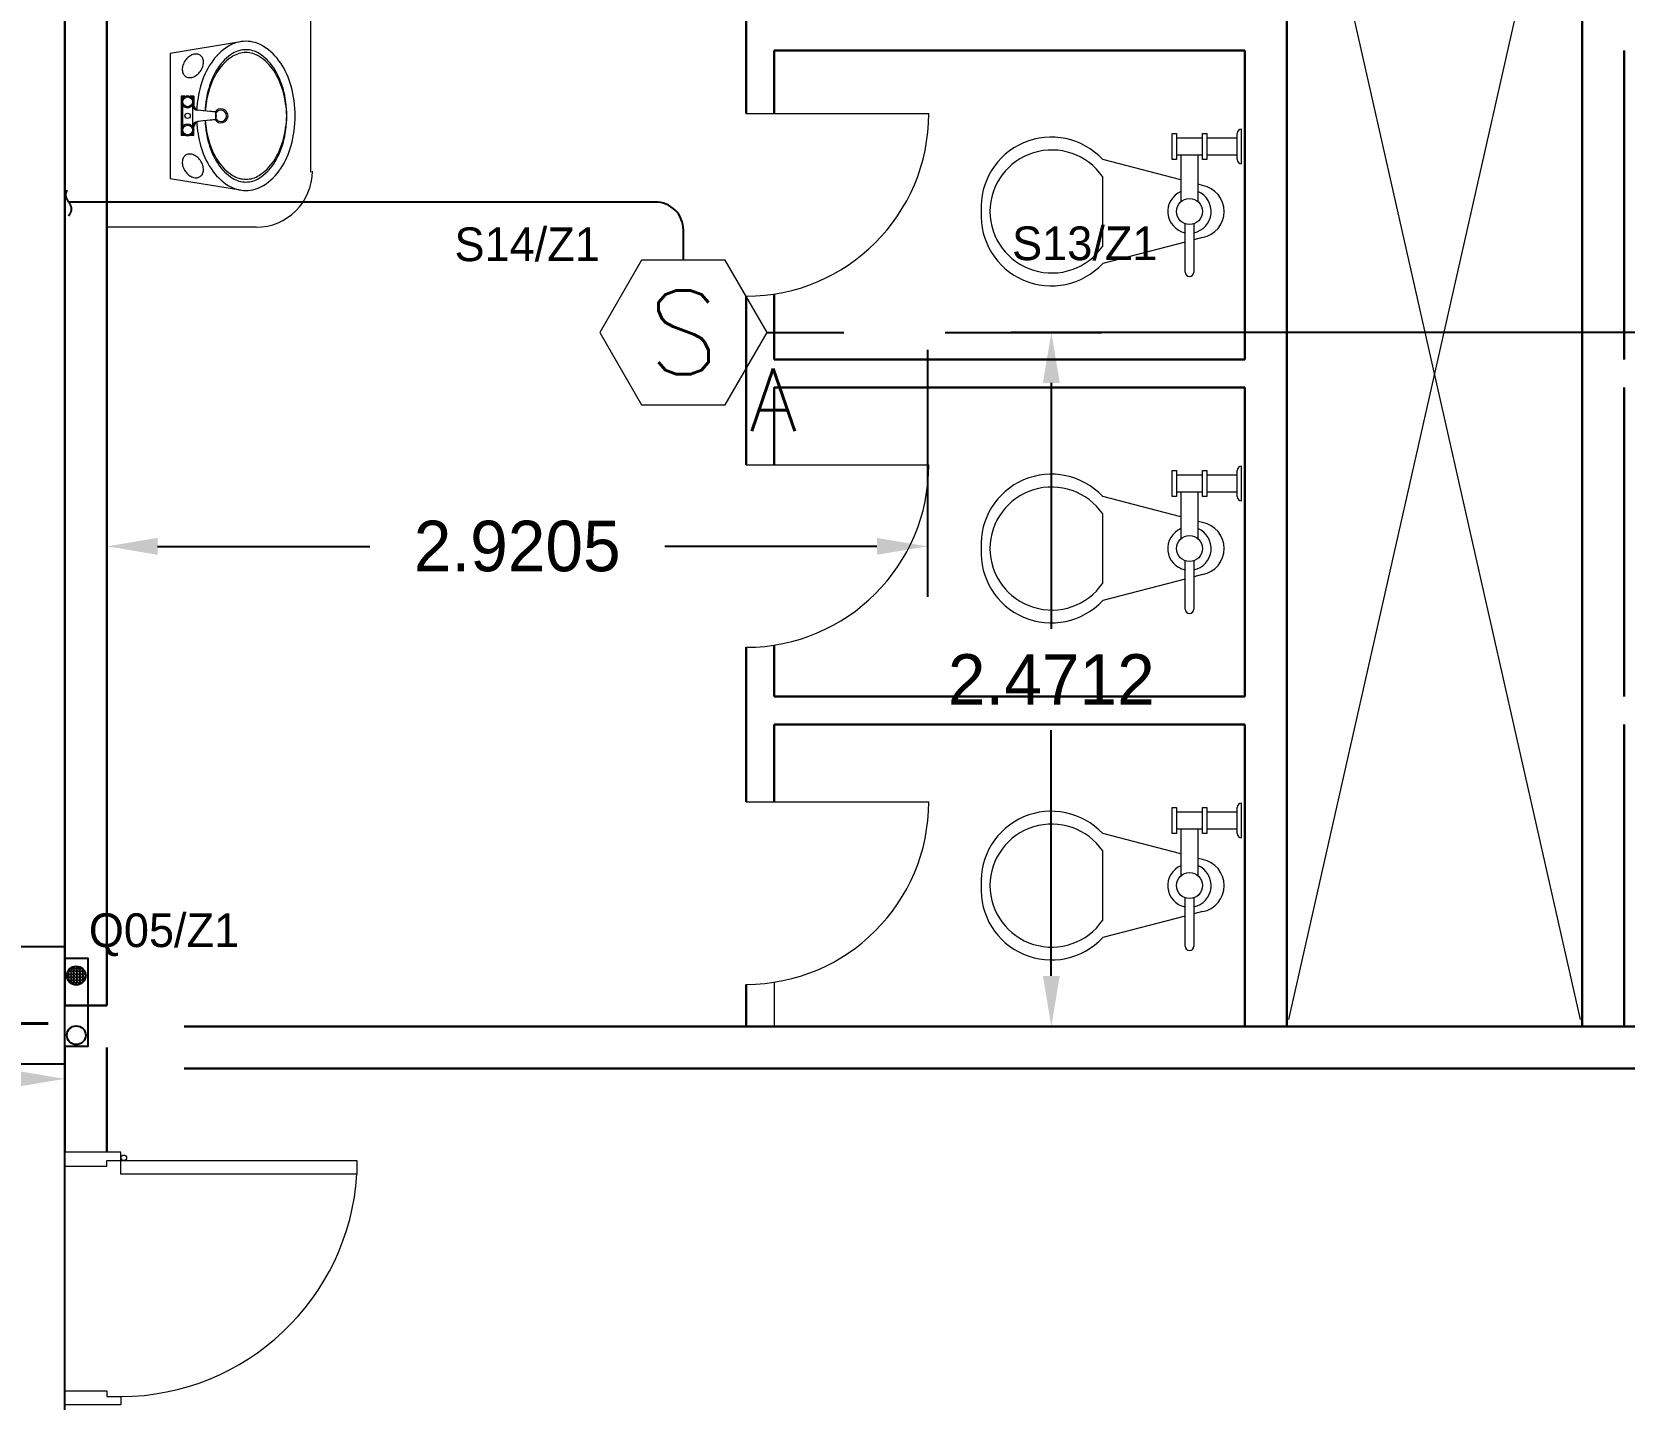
# Model space of a CAD drawing. Extents: x -3404 to 3497, y 0 to 399.
# Drawn here: x 46.01 to 51.68, y 337.75 to 342.62 of the extents above; entities that cross this region are included whole.
import ezdxf
from ezdxf.enums import TextEntityAlignment as Align

# ---------------------------------------------------------------- set-up
doc = ezdxf.new("R2010")
doc.units = 0
doc.header["$LTSCALE"] = 0.15
doc.linetypes.add('HIDDEN', pattern=[0.375, 0.25, -0.125])
doc.layers.get('0').update_dxf_attribs({"color": 252})
doc.layers.get('Defpoints').update_dxf_attribs({"color": 252})
for name, color, linetype in [('0 ARCH', 252, 'Continuous'), ('0 DD', 252, 'Continuous'), ('0 fire alarm', 252, 'Continuous'), ('AUTOINCR', 7, 'Continuous'), ('FIRE_LOOP', 7, 'Continuous'), ('WIRING', 4, 'Continuous')]:
    doc.layers.add(name, color=color, linetype=linetype)
for name, color, linetype, lineweight in [('anal', 252, 'Continuous', 20), ('DOOR', 252, 'Continuous', 20), ('FIXT', 252, 'Continuous', 9), ('sofa', 252, 'Continuous', 9), ('T-FIRE-B', 4, 'Continuous', 0), ('T-TEXT', 2, 'Continuous', 0), ('wall', 252, 'Continuous', 30), ('WC', 252, 'Continuous', 9)]:
    doc.layers.add(name, color=color, linetype=linetype, lineweight=lineweight)
doc.styles.add('ROMANS', font='ROMANS.shx', dxfattribs={"width": 0.8})
doc.styles.add('TEXT-NFP', font='simplex.shx')
doc.dimstyles.get("Standard").update_dxf_attribs({"dimtxt": 0.18, "dimasz": 0.18, "dimexe": 0.18, "dimexo": 0.0625, "dimgap": 0.09, "dimtad": 0, "dimtih": 1, "dimtoh": 1, "dimdec": 4, "dimzin": 0, "dimdsep": 46, "dimtxsty": 'Standard', "dimcen": 0.09, "dimadec": 0, "dimazin": 0, "dimtfac": 1, "dimtdec": 4, "dimtofl": 0, "dimtmove": 0, "dimatfit": 3, "dimfxl": 1, "dimtolj": 1, "dimtzin": 0, "dimarcsym": 0})

# ---------------------------------------------------------------- blocks, each defined once
blk = doc.blocks.new('D90')
at = {"layer": 'DOOR'}
for points in [[(0.03, 0.2), (0.03, 1.04), (0.0783, 1.04), (0.0783, 0.2)], [(0.03, 0.2), (0, 0.2), (0, 0), (0.05, 0), (0.05, 0.15), (0.03, 0.15)], [(0.87, 0.2), (0.9, 0.2), (0.9, 0), (0.85, 0), (0.85, 0.15), (0.87, 0.15)]]:
    blk.add_lwpolyline(points, close=True, dxfattribs=at)
blk.add_circle((0.02, 0.21), 0.01, dxfattribs=at)
blk.add_arc((0.0251, 0.1967), 0.8449, 0.2218, 86.3889, dxfattribs=at)
blk = doc.blocks.new('ARCH')
at = {"layer": 'anal'}
for p, q in [((47, 344.9171), (47, 342.1171)), ((46.8062, 341.9207), (46.275, 341.9207))]:
    blk.add_line(p, q, dxfattribs=at)
blk.add_arc((46.8062, 342.1207), 0.2, 270, 0, dxfattribs=at)
at = {"layer": 'DOOR'}
for p, q in [((48.55, 342.325), (49.2, 342.325)), ((48.55, 341.075), (49.2, 341.075)), ((48.55, 339.875), (49.2, 339.875))]:
    blk.add_line(p, q, dxfattribs=at)
for centre in [(48.55, 342.325), (48.55, 341.075), (48.55, 339.875)]:
    blk.add_arc(centre, 0.65, 270, 0, dxfattribs=at)
at = {"layer": 'FIXT'}
for p, q in [((46.7501, 342.581), (46.5, 342.5396)), ((46.5, 342.5396), (46.5, 342.0946)), ((46.544, 342.3861), (46.5395, 342.3871)), ((46.5528, 342.3871), (46.5395, 342.3871)), ((46.5395, 342.3871), (46.5395, 342.2471)), ((46.544, 342.3861), (46.544, 342.3797)), ((46.5509, 342.3861), (46.544, 342.3861)), ((46.5845, 342.3871), (46.5712, 342.3871)), ((46.58, 342.3861), (46.5731, 342.3861)), ((46.58, 342.3861), (46.5845, 342.3871)), ((46.58, 342.3861), (46.58, 342.3797)), ((46.5845, 342.3871), (46.5845, 342.3562)), ((46.544, 342.3544), (46.544, 342.2797)), ((46.58, 342.3544), (46.58, 342.2797)), ((46.6621, 342.3303), (46.5979, 342.337)), ((46.6621, 342.3038), (46.5979, 342.2971)), ((46.6635, 342.3311), (46.616, 342.3351)), ((46.6635, 342.3031), (46.616, 342.299)), ((46.6621, 342.3303), (46.6635, 342.3311)), ((46.6621, 342.3038), (46.6635, 342.3031)), ((46.544, 342.2481), (46.5395, 342.2471)), ((46.5528, 342.2471), (46.5395, 342.2471)), ((46.544, 342.2481), (46.544, 342.2544)), ((46.5509, 342.2481), (46.544, 342.2481)), ((46.5845, 342.2471), (46.5712, 342.2471)), ((46.58, 342.2481), (46.5731, 342.2481)), ((46.58, 342.2481), (46.58, 342.2544)), ((46.58, 342.2481), (46.5845, 342.2471)), ((46.5845, 342.2471), (46.5845, 342.2779)), ((46.5, 342.0946), (46.7501, 342.0532))]:
    blk.add_line(p, q, dxfattribs=at)
for centre, radius in [((46.562, 342.3671), 0.022), ((46.562, 342.3671), 0.0173), ((46.562, 342.3171), 0.0095), ((46.562, 342.2671), 0.022), ((46.562, 342.2671), 0.0173)]:
    blk.add_circle(centre, radius, dxfattribs=at)
for centre, radius, start, end in [((46.5961, 342.4902), 0.0477, 108.3103, 127.8482), ((46.5924, 342.5013), 0.036, 84.0705, 108.3103), ((46.5936, 342.5135), 0.0237, 55, 84.0705), ((46.5936, 342.5135), 0.0237, 25.9295, 55), ((46.8136, 342.3936), 0.2016, 122.0725, 146.5346), ((46.8136, 342.3936), 0.1716, 122.0725, 146.5346), ((46.8136, 342.3836), 0.1716, 122.0725, 146.5346), ((46.7695, 342.464), 0.1186, 90, 122.0725), ((46.7695, 342.464), 0.0886, 90, 122.0725), ((46.7695, 342.454), 0.0886, 90, 122.0725), ((46.7695, 342.464), 0.1186, 57.9275, 90), ((46.7695, 342.464), 0.0886, 57.9275, 90), ((46.7695, 342.454), 0.0886, 57.9275, 90), ((46.7254, 342.3936), 0.1716, 33.4654, 57.9275), ((46.7254, 342.3836), 0.1716, 33.4654, 57.9275), ((46.7254, 342.3936), 0.2016, 33.4654, 57.9275), ((46.5908, 342.4827), 0.0477, 162.1518, 181.6897), ((46.5791, 342.4823), 0.036, 181.6897, 205.9295), ((46.6056, 342.4779), 0.0632, 145, 162.1518), ((46.6056, 342.4779), 0.0632, 127.8482, 145), ((46.5561, 342.5126), 0.0632, 307.8482, 325), ((46.5561, 342.5126), 0.0632, 325, 342.1518), ((46.8836, 342.3474), 0.2855, 146.5346, 164.6876), ((46.5826, 342.5082), 0.036, 1.6897, 25.9295), ((46.5708, 342.5078), 0.0477, 342.1518, 1.6897), ((46.8836, 342.3474), 0.2555, 146.5346, 164.6876), ((46.8836, 342.3374), 0.2555, 146.5346, 164.6876), ((46.6554, 342.3474), 0.2555, 15.3124, 33.4654), ((46.6554, 342.3374), 0.2555, 15.3124, 33.4654), ((46.6554, 342.3474), 0.2855, 15.3124, 33.4654), ((46.568, 342.4769), 0.0237, 205.9295, 235), ((46.568, 342.4769), 0.0237, 235, 264.0705), ((46.5693, 342.4892), 0.036, 264.0705, 288.3103), ((46.5656, 342.5003), 0.0477, 288.3103, 307.8482), ((46.9943, 342.3171), 0.4003, 164.6876, 176.8829), ((46.9943, 342.3171), 0.3703, 164.6876, 177.3133), ((46.5447, 342.3171), 0.3703, 0, 15.3124), ((46.5447, 342.3171), 0.4003, 0, 15.3124), ((46.5333, 342.3671), 0.0115, 315.8561, 44.1439), ((46.562, 342.3958), 0.0115, 225.8561, 314.1439), ((46.5907, 342.3671), 0.0115, 135.8561, 224.1439), ((46.9943, 342.3071), 0.3703, 164.6876, 175.771), ((46.5447, 342.3071), 0.3703, 1.5476, 15.3124), ((46.562, 342.3383), 0.0115, 45.8561, 134.1439), ((46.6, 342.3569), 0.02, 186.6527, 264.0223), ((46.6045, 342.3562), 0.02, 180, 254.9387), ((46.681, 342.3171), 0.025, 211.8827, 148.1173), ((46.5652, 342.3171), 0.0978, 352.2121, 7.7879), ((46.5655, 342.3171), 0.099, 351.872, 8.128), ((46.681, 342.3171), 0.02, 90, 148.5007), ((46.681, 342.3171), 0.02, 211.4993, 270), ((46.681, 342.3171), 0.02, 270, 90), ((46.5447, 342.3271), 0.3703, 344.6876, 358.4524), ((46.5447, 342.3171), 0.3703, 344.6876, 0), ((46.5447, 342.3171), 0.4003, 344.6876, 0), ((46.5333, 342.2671), 0.0115, 315.8561, 44.1439), ((46.562, 342.2958), 0.0115, 225.8561, 314.1439), ((46.562, 342.2383), 0.0115, 45.8561, 134.1439), ((46.5907, 342.2671), 0.0115, 135.8561, 224.1439), ((46.6, 342.2772), 0.02, 95.9777, 173.3473), ((46.6045, 342.2779), 0.02, 105.0613, 180), ((46.9943, 342.3171), 0.4003, 183.1171, 195.3124), ((46.9943, 342.3171), 0.3703, 182.6867, 195.3124), ((46.9943, 342.3271), 0.3703, 184.229, 195.3124), ((46.8836, 342.2868), 0.2855, 195.3124, 213.4654), ((46.8836, 342.2968), 0.2555, 195.3124, 213.4654), ((46.8836, 342.2868), 0.2555, 195.3124, 213.4654), ((46.6554, 342.2968), 0.2555, 326.5346, 344.6876), ((46.6554, 342.2868), 0.2555, 326.5346, 344.6876), ((46.6554, 342.2868), 0.2855, 326.5346, 344.6876), ((46.5791, 342.1518), 0.036, 154.0705, 178.3103), ((46.5908, 342.1515), 0.0477, 178.3103, 197.8482), ((46.6056, 342.1562), 0.0632, 197.8482, 215), ((46.568, 342.1572), 0.0237, 125, 154.0705), ((46.568, 342.1572), 0.0237, 95.9295, 125), ((46.5693, 342.145), 0.036, 71.6897, 95.9295), ((46.5656, 342.1338), 0.0477, 52.1518, 71.6897), ((46.5561, 342.1216), 0.0632, 35, 52.1518), ((46.5561, 342.1216), 0.0632, 17.8482, 35), ((46.5708, 342.1263), 0.0477, 358.3103, 17.8482), ((46.8136, 342.2505), 0.1716, 213.4654, 237.9275), ((46.8136, 342.2405), 0.1716, 213.4654, 237.9275), ((46.7254, 342.2505), 0.1716, 302.0725, 326.5346), ((46.7254, 342.2405), 0.1716, 302.0725, 326.5346), ((46.6056, 342.1562), 0.0632, 215, 232.1518), ((46.5961, 342.144), 0.0477, 232.1518, 251.6897), ((46.5924, 342.1328), 0.036, 251.6897, 275.9295), ((46.5936, 342.1206), 0.0237, 275.9295, 305), ((46.5936, 342.1206), 0.0237, 305, 334.0705), ((46.5826, 342.126), 0.036, 334.0705, 358.3103), ((46.8136, 342.2405), 0.2016, 213.4654, 237.9275), ((46.7695, 342.1801), 0.0886, 237.9275, 270), ((46.7695, 342.1701), 0.0886, 237.9275, 270), ((46.7695, 342.1801), 0.0886, 270, 302.0725), ((46.7695, 342.1701), 0.0886, 270, 302.0725), ((46.7254, 342.2405), 0.2016, 302.0725, 326.5346), ((46.7695, 342.1701), 0.1186, 237.9275, 270), ((46.7695, 342.1701), 0.1186, 270, 302.0725)]:
    blk.add_arc(centre, radius, start, end, dxfattribs=at)
at = {"layer": 'sofa'}
for p, q in [((51.5194, 339.1), (50.475, 343.725)), ((51.525, 343.725), (50.4806, 339.1))]:
    blk.add_line(p, q, dxfattribs=at)
at = {"layer": 'wall'}
for p, q in [((46.125, 339.15), (46.125, 346.275)), ((46.275, 339.15), (46.275, 346.125)), ((50.475, 343.725), (50.475, 339.075)), ((51.525, 343.725), (51.525, 339.075)), ((48.55, 342.875), (48.55, 342.325)), ((48.65, 342.55), (48.65, 342.325)), ((50.325, 342.55), (48.65, 342.55)), ((50.325, 342.55), (50.325, 341.45)), ((51.675, 342.55), (51.675, 341.45)), ((48.65, 341.6827), (48.65, 341.45)), ((48.55, 341.675), (48.55, 341.075)), ((50.325, 341.45), (48.65, 341.45)), ((48.65, 341.35), (48.65, 341.075)), ((50.325, 341.35), (48.65, 341.35)), ((50.325, 340.25), (50.325, 341.35)), ((51.675, 341.35), (51.675, 340.25)), ((48.65, 340.4327), (48.65, 340.25)), ((48.55, 340.425), (48.55, 339.875)), ((50.325, 340.25), (48.65, 340.25)), ((48.65, 340.15), (48.65, 339.875)), ((50.325, 340.15), (48.65, 340.15)), ((50.325, 340.15), (50.325, 339.075)), ((51.675, 340.15), (51.675, 339.075)), ((48.55, 339.225), (48.55, 339.075)), ((46.275, 339.15), (46.125, 339.15)), ((53.3336, 339.075), (46.55, 339.075)), ((46.125, 338.6275), (46.125, 339)), ((46.275, 338.6275), (46.275, 339)), ((53.3, 338.925), (46.55, 338.925))]:
    blk.add_line(p, q, dxfattribs=at)
at = {"layer": 'WC'}
for p, q in [((50.0661, 342.162), (50.0661, 342.2547)), ((50.0661, 342.2547), (50.0815, 342.2547)), ((50.0815, 342.2547), (50.0815, 342.162)), ((50.1742, 342.162), (50.1742, 342.2547)), ((50.1742, 342.2547), (50.1897, 342.2547)), ((50.1897, 342.2547), (50.1897, 342.162)), ((50.2978, 342.162), (50.2978, 342.2547)), ((50.3132, 342.1465), (50.3132, 342.2701)), ((50.0815, 342.2392), (50.1742, 342.2392)), ((50.1897, 342.2392), (50.2978, 342.2392)), ((50.0972, 342.0894), (49.819, 342.162)), ((50.0815, 342.162), (50.0661, 342.162)), ((50.1742, 342.1774), (50.0815, 342.1774)), ((50.097, 342.1774), (50.097, 342.0112)), ((50.1588, 342.0108), (50.1588, 342.1774)), ((50.1897, 342.162), (50.1742, 342.162)), ((50.2978, 342.1774), (50.1897, 342.1774)), ((49.819, 341.8531), (49.819, 342.1002)), ((50.1742, 342.0693), (50.1584, 342.0735)), ((50.1124, 341.7605), (50.1124, 341.9334)), ((50.1433, 341.9334), (50.1433, 341.7605)), ((50.1122, 341.8678), (49.819, 341.7913)), ((50.1742, 341.884), (50.1431, 341.8759)), ((50.0661, 340.962), (50.0661, 341.0547)), ((50.0661, 341.0547), (50.0815, 341.0547)), ((50.0815, 341.0547), (50.0815, 340.962)), ((50.1742, 340.962), (50.1742, 341.0547)), ((50.1742, 341.0547), (50.1897, 341.0547)), ((50.1897, 341.0547), (50.1897, 340.962)), ((50.2978, 340.962), (50.2978, 341.0547)), ((50.3132, 340.9465), (50.3132, 341.0701)), ((50.0815, 341.0392), (50.1742, 341.0392)), ((50.1897, 341.0392), (50.2978, 341.0392)), ((50.0972, 340.8894), (49.819, 340.962)), ((50.0815, 340.962), (50.0661, 340.962)), ((50.1742, 340.9774), (50.0815, 340.9774)), ((50.097, 340.9774), (50.097, 340.8112)), ((50.1588, 340.8108), (50.1588, 340.9774)), ((50.1897, 340.962), (50.1742, 340.962)), ((50.2978, 340.9774), (50.1897, 340.9774)), ((49.819, 340.6531), (49.819, 340.9002)), ((50.1742, 340.8693), (50.1584, 340.8735)), ((50.1124, 340.5605), (50.1124, 340.7334)), ((50.1433, 340.7334), (50.1433, 340.5605)), ((50.1122, 340.6678), (49.819, 340.5913)), ((50.1742, 340.684), (50.1431, 340.6759)), ((50.3132, 339.7465), (50.3132, 339.8701)), ((50.0661, 339.762), (50.0661, 339.8547)), ((50.0661, 339.8547), (50.0815, 339.8547)), ((50.0815, 339.8547), (50.0815, 339.762)), ((50.0815, 339.8392), (50.1742, 339.8392)), ((50.1742, 339.762), (50.1742, 339.8547)), ((50.1742, 339.8547), (50.1897, 339.8547)), ((50.1897, 339.8547), (50.1897, 339.762)), ((50.1897, 339.8392), (50.2978, 339.8392)), ((50.2978, 339.762), (50.2978, 339.8547)), ((50.0972, 339.6894), (49.819, 339.762)), ((50.0815, 339.762), (50.0661, 339.762)), ((50.1742, 339.7774), (50.0815, 339.7774)), ((50.097, 339.7774), (50.097, 339.6112)), ((50.1588, 339.6108), (50.1588, 339.7774)), ((50.1897, 339.762), (50.1742, 339.762)), ((50.2978, 339.7774), (50.1897, 339.7774)), ((49.819, 339.4531), (49.819, 339.7002)), ((50.1742, 339.6693), (50.1584, 339.6735)), ((50.1124, 339.3605), (50.1124, 339.5334)), ((50.1433, 339.5334), (50.1433, 339.3605)), ((50.1122, 339.4678), (49.819, 339.3913)), ((50.1742, 339.484), (50.1431, 339.4759)), ((48.65, 339.2327), (48.65, 339.075))]:
    blk.add_line(p, q, dxfattribs=at)
for centre in [(50.1279, 341.9767), (50.1279, 340.7767), (50.1279, 339.5767)]:
    blk.add_circle(centre, 0.0463, dxfattribs=at)
for centre, radius, start, end in [((50.3139, 342.254), 0.0161, 92.4084, 177.5916), ((49.6362, 341.9914), 0.25, 43.0172, 183.38), ((49.6376, 341.9755), 0.2201, 34.5054, 179.7), ((50.3139, 342.1627), 0.0161, 182.4084, 267.5916), ((50.1279, 341.9767), 0.0772, 113.4137, 258.1237), ((50.1279, 341.9767), 0.0772, 281.423, 67.1495), ((50.1572, 341.9767), 0.0942, 280.3889, 79.6111), ((49.6362, 341.9619), 0.25, 176.62, 316.9828), ((49.6376, 341.9778), 0.2201, 180.3, 325.4946), ((50.1279, 341.7605), 0.0154, 180, 360), ((50.3139, 341.054), 0.0161, 92.4084, 177.5916), ((49.6362, 340.7914), 0.25, 43.0172, 183.38), ((49.6376, 340.7755), 0.2201, 34.5054, 179.7), ((50.3139, 340.9627), 0.0161, 182.4084, 267.5916), ((50.1279, 340.7767), 0.0772, 113.4137, 258.1237), ((50.1279, 340.7767), 0.0772, 281.423, 67.1495), ((50.1572, 340.7767), 0.0942, 280.3889, 79.6111), ((49.6362, 340.7619), 0.25, 176.62, 316.9828), ((49.6376, 340.7778), 0.2201, 180.3, 325.4946), ((50.1279, 340.5605), 0.0154, 180, 360), ((50.3139, 339.854), 0.0161, 92.4084, 177.5916), ((49.6362, 339.5914), 0.25, 43.0172, 183.38), ((49.6376, 339.5755), 0.2201, 34.5054, 179.7), ((50.3139, 339.7627), 0.0161, 182.4084, 267.5916), ((50.1279, 339.5767), 0.0772, 113.4137, 258.1237), ((50.1279, 339.5767), 0.0772, 281.423, 67.1495), ((50.1572, 339.5767), 0.0942, 280.3889, 79.6111), ((49.6362, 339.5619), 0.25, 176.62, 316.9828), ((49.6376, 339.5778), 0.2201, 180.3, 325.4946), ((50.1279, 339.3605), 0.0154, 180, 360)]:
    blk.add_arc(centre, radius, start, end, dxfattribs=at)
at = {"layer": 'DOOR', "rotation": 270}
blk.add_blockref('D90', (46.125, 338.6275), dxfattribs=at)
blk = doc.blocks.new('dressable smoke detectore above false ceiling')
blk.add_lwpolyline([(200, 0), (100, 173.2), (-100, 173.2), (-200, 0), (-100, -173.2), (100, -173.2)], close=True)
at = {"layer": 'T-TEXT', "style": 'ROMANS'}
blk.add_attdef('S', text='', height=200, dxfattribs=at).set_placement((0, 0, 0), align=Align.MIDDLE)
blk.add_attdef('A', text='', height=150, dxfattribs=at).set_placement((214.9, -161.3), align=Align.MIDDLE_CENTER)
blk = doc.blocks.new('*U90')
at = {"linetype": 'ByBlock'}
h = blk.add_hatch(dxfattribs=at)
h.set_pattern_fill('ANGLE', color=2)
h.set_pattern_definition([(0, (2e-14, -140), (0, 6.985), [5.08, -1.905]), (90, (2e-14, -140), (-6.985, 4e-16), [5.08, -1.905])])
h.paths.add_polyline_path([(48.8, -167.5, 1), (93.8, -167.5, 1)])
at = {"color": 2}
blk.add_lwpolyline([(-140, -140), (140, -140), (140, 140), (-140, 140)], close=True, dxfattribs=at)
at = {"color": 6, "linetype": 'ByBlock'}
blk.add_lwpolyline([(-98.4, -140), (113.2, -140), (113.2, -195.1), (-98.4, -195.1)], close=True, dxfattribs=at)
at = {"color": 2}
blk.add_circle((0, 200), 60, dxfattribs=at)
at = {"color": 6, "linetype": 'ByBlock'}
for centre in [(-71.3, -167.5), (71.3, -167.5)]:
    blk.add_circle(centre, 22.5, dxfattribs=at)
at = {"layer": 'T-TEXT', "color": 2, "style": 'TEXT-NFP'}
blk.add_attdef('F', text='', height=200, dxfattribs=at).set_placement((0, 0, 0), align=Align.MIDDLE)
blk = doc.blocks.new('endtick', base_point=(-3267.27, -69559.4))
at = {"layer": 'WIRING', "color": 2, "linetype": 'HIDDEN'}
blk.add_spline([(-3267.27, -69509.4), (-3276.985, -69534.4), (-3267.27, -69559.4), (-3256.425, -69584.4), (-3267.27, -69609.4)], degree=3, dxfattribs=at)
blk = doc.blocks.new('*D144')
at = {"layer": '0 DD', "color": 0, "lineweight": -2, "transparency": 16777216}
for p, q in [((46.275, 341.4837), (46.275, 340.6045)), ((49.1955, 341.4837), (49.1955, 340.6045)), ((46.455, 340.7845), (47.2102, 340.7845)), ((49.0155, 340.7845), (48.2602, 340.7845))]:
    blk.add_line(p, q, dxfattribs=at)
at = {"layer": '0 DD', "color": 0, "transparency": 16777216}
for points in [[(46.455, 340.8145), (46.455, 340.7545), (46.275, 340.7845)], [(49.0155, 340.8145), (49.0155, 340.7545), (49.1955, 340.7845)]]:
    blk.add_solid(points, dxfattribs=at)
at = {"layer": 'Defpoints', "color": 0, "transparency": 16777216}
for p in [(46.275, 341.5462), (49.1955, 341.5462), (46.275, 340.7845)]:
    blk.add_point(p, dxfattribs=at)
at = {"layer": '0 DD', "color": 0, "transparency": 16777216, "insert": (47.7352, 340.7845), "char_height": 0.18, "attachment_point": 5}
blk.add_mtext('\\A1;2.9205', dxfattribs=at)
blk = doc.blocks.new('*D145')
at = {"layer": '0 DD', "color": 0, "lineweight": -2, "transparency": 16777216}
for p, q in [((49.258, 341.5462), (49.8162, 341.5462)), ((49.6362, 341.3662), (49.6362, 340.4906)), ((49.6362, 339.255), (49.6362, 340.1306)), ((49.258, 339.075), (49.8162, 339.075))]:
    blk.add_line(p, q, dxfattribs=at)
at = {"layer": '0 DD', "color": 0, "transparency": 16777216}
for points in [[(49.6062, 341.3662), (49.6662, 341.3662), (49.6362, 341.5462)], [(49.6062, 339.255), (49.6662, 339.255), (49.6362, 339.075)]]:
    blk.add_solid(points, dxfattribs=at)
at = {"layer": 'Defpoints', "color": 0, "transparency": 16777216}
for p in [(49.1955, 341.5462), (49.1955, 339.075), (49.6362, 339.075)]:
    blk.add_point(p, dxfattribs=at)
at = {"layer": '0 DD', "color": 0, "transparency": 16777216, "insert": (49.6362, 340.3106), "char_height": 0.18, "attachment_point": 5}
blk.add_mtext('\\A1;2.4712', dxfattribs=at)
blk = doc.blocks.new('*D175')
at = {"layer": '0 DD', "color": 0, "lineweight": -2, "transparency": 16777216}
for p, q in [((37.2091, 338.9457), (37.2091, 339.0686)), ((46.125, 337.4382), (46.125, 339.0686)), ((37.3891, 338.8886), (41.1571, 338.8886)), ((45.945, 338.8886), (42.1771, 338.8886))]:
    blk.add_line(p, q, dxfattribs=at)
at = {"layer": '0 DD', "color": 0, "transparency": 16777216}
for points in [[(37.3891, 338.9186), (37.3891, 338.8586), (37.2091, 338.8886)], [(45.945, 338.9186), (45.945, 338.8586), (46.125, 338.8886)]]:
    blk.add_solid(points, dxfattribs=at)
at = {"layer": 'Defpoints', "color": 0, "transparency": 16777216}
for p in [(37.2091, 338.8886), (37.2091, 338.8832), (46.125, 337.3757)]:
    blk.add_point(p, dxfattribs=at)
at = {"layer": '0 DD', "color": 0, "transparency": 16777216, "insert": (41.6671, 338.8886), "char_height": 0.18, "attachment_point": 5}
blk.add_mtext('\\A1;8.9159', dxfattribs=at)
blk = doc.blocks.new('*D176')
at = {"layer": '0 DD', "color": 0, "lineweight": -2, "transparency": 16777216}
for p, q in [((43.5852, 342.0729), (43.5852, 343.6291)), ((46.125, 342.3229), (46.125, 343.6291)), ((43.7652, 343.4491), (44.3151, 343.4491)), ((45.945, 343.4491), (45.3951, 343.4491))]:
    blk.add_line(p, q, dxfattribs=at)
at = {"layer": '0 DD', "color": 0, "transparency": 16777216}
for points in [[(43.7652, 343.4791), (43.7652, 343.4191), (43.5852, 343.4491)], [(45.945, 343.4791), (45.945, 343.4191), (46.125, 343.4491)]]:
    blk.add_solid(points, dxfattribs=at)
at = {"layer": 'Defpoints', "color": 0, "transparency": 16777216}
for p in [(46.125, 343.4491), (46.125, 342.2604), (43.5852, 342.0104)]:
    blk.add_point(p, dxfattribs=at)
at = {"layer": '0 DD', "color": 0, "transparency": 16777216, "insert": (44.8551, 343.4491), "char_height": 0.18, "attachment_point": 5}
blk.add_mtext('\\A1;2.5398', dxfattribs=at)

msp = doc.modelspace()

# ---------------------------------------------------------------- linework, layer by layer
at = {"layer": 'FIRE_LOOP', "color": 3}
for points in [[(48.32684, 341.80378), (48.32684, 341.91039, 0.4142136), (48.22684, 342.01039), (46.13965, 342.01039)], [(53.11918, 341.56081), (53.11918, 341.56066, -0.4142136), (53.10468, 341.54616), (49.49296, 341.54616)]]:
    msp.add_lwpolyline(points, format="xyb", dxfattribs=at)
msp.add_lwpolyline([(48.62431, 341.54616), (48.89801, 341.54616)], dxfattribs=at)

# ---------------------------------------------------------------- block references
at = {"layer": '0 ARCH', "color": 3}
msp.add_blockref('ARCH', (0, 0), dxfattribs=at)
at = {"layer": '0 fire alarm', "color": 3, "xscale": 0.001, "yscale": 0.001, "zscale": 0.001, "rotation": 179.9999999999984}
msp.add_blockref('endtick', (46.13965, 342.01039), dxfattribs=at)
at = {"layer": '0 fire alarm', "color": 3, "xscale": 0.001488, "yscale": 0.001488, "zscale": 0.001488, "rotation": 90}
msp.add_blockref('*U90', (45.91668, 339.15), dxfattribs=at).add_auto_attribs({'F': 'F'})
at = {"layer": 'T-FIRE-B', "color": 2, "xscale": 0.001487761816891826, "yscale": 0.001487761816891826, "zscale": 0.001487761816891826}
msp.add_blockref('dressable smoke detectore above false ceiling', (48.32684, 341.54616), dxfattribs=at).add_auto_attribs({'S': 'S', 'A': 'A'})

# ---------------------------------------------------------------- texts
at = {"layer": 'AUTOINCR', "color": 2}
msp.add_text('S14/Z1', height=0.12, dxfattribs=at).set_placement((48.02928, 341.76384), align=Align.BOTTOM_RIGHT)
msp.add_text('S13/Z1', height=0.12, dxfattribs=at).set_placement((49.49658, 341.76738), align=Align.BOTTOM_LEFT)
at = {"layer": 'AUTOINCR', "color": 1}
msp.add_text('Q05/Z1', height=0.12, dxfattribs=at).set_placement((46.21049, 339.32186), align=Align.BOTTOM_LEFT)

# ---------------------------------------------------------------- dimensions: what is measured, and where the dimension line sits
at = {"layer": '0 DD', "color": 6}
for base, p1, p2, picture, middle in [((46.125, 343.4491), (43.58519, 342.01039), (46.125, 342.26038), '*D176', (44.8551, 343.4491)), ((46.275, 340.78452), (49.19549, 341.54616), (46.275, 341.54616), '*D144', (47.73524, 340.78452)), ((37.20913, 338.88856), (46.125, 337.37565), (37.20913, 338.88321), '*D175', (41.66706, 338.88856))]:
    dim = msp.add_linear_dim(base=base, p1=p1, p2=p2, dimstyle='Standard', dxfattribs=at)
    dim.commit()
    dim.dimension.update_dxf_attribs({"geometry": picture, "text_midpoint": middle})
dim = msp.add_linear_dim(base=(49.63619, 339.075), p1=(49.19549, 341.54616), p2=(49.19549, 339.075), angle=90, dimstyle='Standard', dxfattribs=at)
dim.commit()
dim.dimension.update_dxf_attribs({"geometry": '*D145', "text_midpoint": (49.63619, 340.31058)})

doc.saveas('drawing.dxf')
